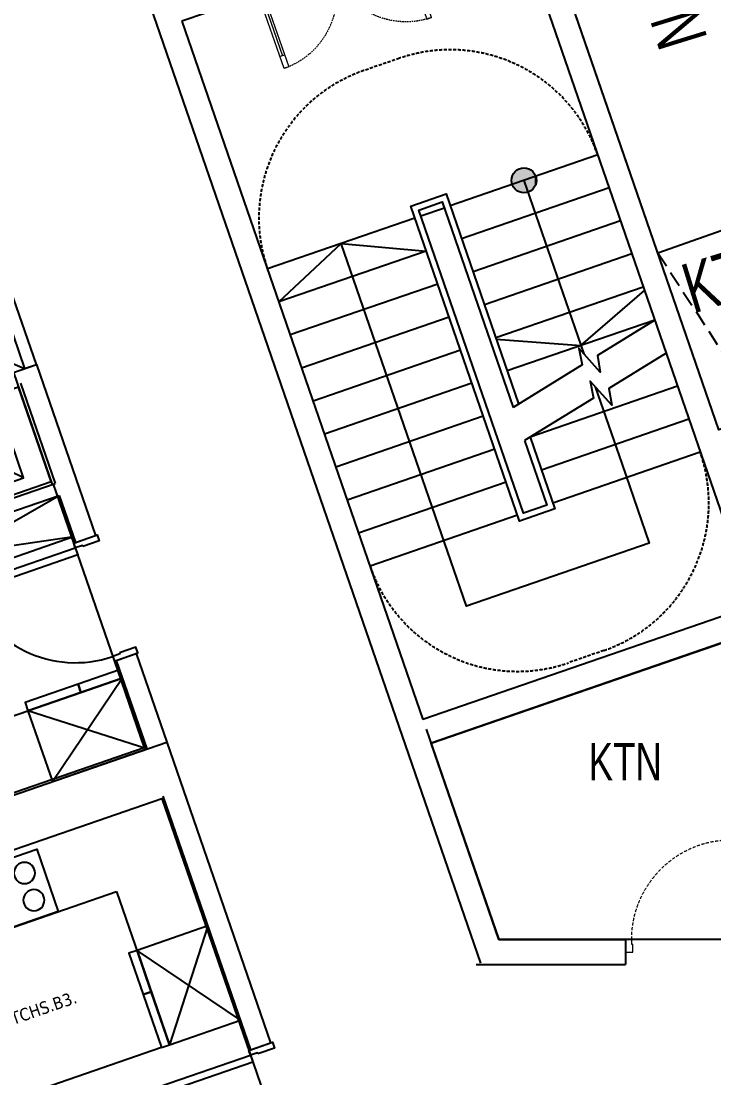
# Model space of a CAD drawing. Header units: millimetres. Extents: x -361699137 to 361252145, y -356478932 to 356523199.
# Drawn here: x 287375 to 292928, y 16563 to 25030 of the extents above; entities that cross this region are included whole.
import ezdxf
from ezdxf.enums import TextEntityAlignment as Align

# ---------------------------------------------------------------- set-up
doc = ezdxf.new("R2010")
doc.units = ezdxf.units.MM
doc.header["$LTSCALE"] = 100
doc.header["$MEASUREMENT"] = 0
for name, pattern in [('ACAD_ISO03W100', [30, 12, -18]), ('Xref_ST_MBDV Cot vach 30.7.2022$0$HIDDEN', [0.375, 0.25, -0.125]), ('Xref_ST_MBDV Cot vach 30.7.2022$0$HIDDEN2', [0.1875, 0.125, -0.0625])]:
    doc.linetypes.add(name, pattern=pattern)
for name, color, linetype in [('1VinaPVC-Text', 9, 'Continuous'), ('A-_FURN----_E-_N', 251, 'Continuous'), ('A-_SANIEQPT_E-_N', 251, 'Continuous'), ('A-ANNO-ROOM', 50, 'Continuous'), ('IDEA - dim', 251, 'Continuous'), ('KT-Net manh', 139, 'Continuous'), ('KT-Tuong', 1, 'Continuous'), ('Xref_ST_MBDV Cot vach 30.7.2022$0$A-FLOR-STRS-ARROW', 8, 'Continuous'), ('Xref_ST_MBDV Cot vach 30.7.2022$0$KT-Khuat', 9, 'Xref_ST_MBDV Cot vach 30.7.2022$0$HIDDEN'), ('Xref_ST_MBDV Cot vach 30.7.2022$0$KT-Net manh', 139, 'Continuous'), ('Xref_ST_MBDV Cot vach 30.7.2022$0$KT-Text', 7, 'Continuous'), ('Xref_ST_MBDV Cot vach 30.7.2022$0$KT-Thay', 7, 'Continuous'), ('Xref_ST_MBDV Cot vach 30.7.2022$0$KT-Tuong', 1, 'Continuous')]:
    doc.layers.add(name, color=color, linetype=linetype)
doc.layers.add('dien tich thong thuy', color=3, linetype='Continuous', plot=False)
doc.layers.add('Xref_ST_MBDV Cot vach 30.7.2022$0$CUA', color=37, linetype='Continuous', lineweight=13)
doc.styles.add('220126_HDN_HBA typical plan$0$211210_HDN_HBA_TYPICAL PLAN CORE OPT 1$0$HBA-Text', font='GOTHIC.TTF')
doc.styles.add('Tahoma', font='tahoma.ttf')
doc.styles.add('Xref_ST_MBDV Cot vach 30.7.2022$0$Arial', font='arial.ttf', dxfattribs={"width": 0.7})

# ---------------------------------------------------------------- blocks, each defined once
blk = doc.blocks.new('A$C1AAC5519')
at = {"layer": 'A-ANNO-ROOM', "insert": (773, 1216.6), "char_height": 600, "attachment_point": 2, "rotation": 50.44883, "style": '220126_HDN_HBA typical plan$0$211210_HDN_HBA_TYPICAL PLAN CORE OPT 1$0$HBA-Text'}
blk.add_mtext_dynamic_manual_height_columns('S.B1.', width=722857412.874, gutter_width=9765.6, heights=[0], dxfattribs=at)
blk = doc.blocks.new('A$C418F5BC8')
at = {"layer": 'A-ANNO-ROOM', "insert": (648.1, 1090.8), "char_height": 600, "attachment_point": 2, "rotation": 50.44883, "style": '220126_HDN_HBA typical plan$0$211210_HDN_HBA_TYPICAL PLAN CORE OPT 1$0$HBA-Text'}
blk.add_mtext_dynamic_manual_height_columns('SL-S', width=722857412.874, gutter_width=9765.6, heights=[0], dxfattribs=at)
blk = doc.blocks.new('A$C2A6C5140')
at = {"layer": 'A-ANNO-ROOM', "insert": (731.4, 1190, 0), "char_height": 600, "attachment_point": 2, "rotation": 50.44883, "style": '220126_HDN_HBA typical plan$0$211210_HDN_HBA_TYPICAL PLAN CORE OPT 1$0$HBA-Text'}
blk.add_mtext_dynamic_manual_height_columns('2-BR', width=722857412.874, gutter_width=9765.6, heights=[0], dxfattribs=at)
blk = doc.blocks.new('A$C5388591E')
at = {"layer": 'A-ANNO-ROOM', "insert": (894.3, 842.2, 0), "char_height": 600, "attachment_point": 2, "rotation": 1.40647, "style": '220126_HDN_HBA typical plan$0$211210_HDN_HBA_TYPICAL PLAN CORE OPT 1$0$HBA-Text'}
blk.add_mtext_dynamic_manual_height_columns('3-BR', width=722857412.874, gutter_width=9765.6, heights=[0], dxfattribs=at)
blk = doc.blocks.new('A$C21AF0CCA')
at = {"layer": 'A-ANNO-ROOM', "insert": (1197.6, 814.7), "char_height": 600, "attachment_point": 2, "rotation": 0.10543, "style": '220126_HDN_HBA typical plan$0$211210_HDN_HBA_TYPICAL PLAN CORE OPT 1$0$HBA-Text'}
blk.add_mtext_dynamic_manual_height_columns('S.B1P.', width=722857412.874, gutter_width=9765.6, heights=[0], dxfattribs=at)
blk = doc.blocks.new('17')
at = {"layer": 'A-_FURN----_E-_N', "linetype": 'Continuous'}
for points in [[(0, 170), (600, 170), (600, 970), (0, 970)], [(600, 520), (670, 520), (670, 970), (600, 970)], [(2975, 395), (2975, 995), (2375, 995), (2375, 395)], [(600, 170), (670, 170), (670, 520), (600, 520)]]:
    blk.add_lwpolyline(points, close=True, dxfattribs=at)
at = {"layer": 'IDEA - dim'}
blk.add_line((1800, 2005), (1800, 170), dxfattribs=at)
for points in [[(600, 3820), (600, 970)], [(2275, 2055), (2275, 195), (3075, 195), (3075, 995), (3875, 995), (3875, 3695), (2275, 3695), (2275, 2805)], [(600, 970), (0, 970)], [(3900, 100), (3200, 100), (3200, 0), (3900, 0)]]:
    blk.add_lwpolyline(points, dxfattribs=at)
for points in [[(1710, 1105), (1710, 185), (1650, 185), (1650, 1105)], [(800, 125), (790, 125), (790, 185), (750, 185), (750, -15), (800, -15)], [(1700, 125), (1710, 125), (1710, 185), (1750, 185), (1750, -15), (1700, -15)]]:
    blk.add_lwpolyline(points, close=True, dxfattribs=at)
blk.add_arc((1710, 185), 920, 90, 180, dxfattribs=at)
at = {"layer": 'KT-Net manh', "linetype": 'ACAD_ISO03W100', "ltscale": 4}
for p, q in [((0, 170), (600, 970)), ((0, 970), (600, 170)), ((2375, 395), (2975, 995))]:
    blk.add_line(p, q, dxfattribs=at)
for points in [[(1800, 2005), (2150, 170)], [(2150, 2005), (1800, 170)]]:
    blk.add_lwpolyline(points, dxfattribs=at)
at = {"layer": 'KT-Tuong'}
for p, q in [((2150, 2055), (2150, 170)), ((2250, 2055), (2250, 170)), ((3200, 870), (3200, 0)), ((3100, 170), (2250, 170))]:
    blk.add_line(p, q, dxfattribs=at)
for points in [[(0, 9600), (0, 0)], [(750, 170), (0, 170)], [(750, 170), (750, 0)], [(2150, 170), (1750, 170), (1750, 0)], [(750, 0), (0, 0)], [(3200, 0), (1750, 0)]]:
    blk.add_lwpolyline(points, dxfattribs=at)
at = {"layer": 'Xref_ST_MBDV Cot vach 30.7.2022$0$KT-Khuat', "linetype": 'Xref_ST_MBDV Cot vach 30.7.2022$0$HIDDEN', "ltscale": 5}
blk.add_line((3900, 870), (3200, 100), dxfattribs=at)
blk = doc.blocks.new('dc')
for points in [[(-1100, -40), (-1110, -40), (-1110, -100), (-1150, -100), (-1150, 100), (-1100, 100)], [(-50, -40), (-40, -40), (-40, -100), (0, -100), (0, 100), (-50, 100)], [(-1110, -400), (-1110, -100), (-1050, -100), (-1050, -400)], [(-40, -870), (-40, -100), (-100, -100), (-100, -870)]]:
    blk.add_lwpolyline(points, close=True)
for centre, radius, start, end in [((-1110, -100), 300, 270, 0), ((-40, -100), 770, 180, 270)]:
    blk.add_arc(centre, radius, start, end)
blk = doc.blocks.new('*U204')
at = {"ltscale": 5}
blk.add_lwpolyline([(305, -530), (305, 0), (-305, 0), (-305, -530)], close=True, dxfattribs=at)
for centre in [(-150, -150), (150, -150), (-150, -380), (150, -380)]:
    blk.add_circle(centre, 85, dxfattribs=at)
blk = doc.blocks.new('22')
at = {"layer": 'A-_FURN----_E-_N', "linetype": 'Continuous'}
for points in [[(-2240.3, 2101.1), (-2806.4, 1902.1), (-2540.9, 1147.4), (-1974.9, 1346.5)], [(-2806.4, 1902.1), (-2872.4, 1878.9), (-2756.3, 1548.7), (-2690.2, 1571.9)], [(-2690.2, 1571.9), (-2756.3, 1548.7), (-2607, 1124.2), (-2540.9, 1147.4)]]:
    blk.add_lwpolyline(points, close=True, dxfattribs=at)
at = {"layer": 'IDEA - dim'}
for p, q in [((-4698.6, 1766.7), (-2972.2, 2373.8)), ((-2972.2, 2373.8), (-2540.9, 1147.4)), ((-2540.9, 1147.4), (-1974.9, 1346.5))]:
    blk.add_line(p, q, dxfattribs=at)
at = {"layer": 'KT-Net manh', "linetype": 'ACAD_ISO03W100', "ltscale": 4}
for p, q in [((-2240.3, 2101.1), (-2540.9, 1147.4)), ((-1974.9, 1346.5), (-2806.4, 1902.1)), ((-2607, 1124.2), (-4267.3, 540.3))]:
    blk.add_line(p, q, dxfattribs=at)
at = {"layer": 'KT-Tuong'}
for p, q in [((-2577.6, 3572.6), (-1731.6, 1167)), ((-2605.3, 3138.8), (-1892, 1110.6)), ((-1892, 1110.6), (-1731.6, 1167))]:
    blk.add_line(p, q, dxfattribs=at)
at = {"layer": 'A-_FURN----_E-_N', "xscale": -0.9999999999999988, "rotation": 289.3754393591279}
blk.add_blockref('dc', (-1811.8, 1138.8), dxfattribs=at)
at = {"layer": 'A-_SANIEQPT_E-_N', "linetype": 'Continuous', "xscale": -0.9999999999999989, "rotation": 19.37543935912716}
blk.add_blockref('*U204', (-3902.8, 2608.4), dxfattribs=at)
at = {"layer": '1VinaPVC-Text', "style": 'Tahoma'}
blk.add_text('KITCHS.B3.', height=100, rotation=19.37544, dxfattribs=at).set_placement((-3900.3, 1261.9))
blk = doc.blocks.new('*U165')
for p, q in [((-1260, 525), (-1300, 525)), ((-1280, 100), (-1280, 525)), ((-90, 525), (-50, 525)), ((-70, 100), (-70, 525)), ((-1260, 100), (-1300, 100)), ((-90, 100), (-50, 100))]:
    blk.add_line(p, q)
for points in [[(-1300, 0), (-1260, 0), (-1260, 625), (-1300, 625)], [(-50, 0), (-90, 0), (-90, 625), (-50, 625)], [(-1350, -100), (-1290, -100), (-1290, -40), (-1300, -40), (-1300, 0), (-1350, 0)], [(0, -100), (-60, -100), (-60, -40), (-50, -40), (-50, 0), (0, 0)]]:
    blk.add_lwpolyline(points, close=True)
at = {"linetype": 'Xref_ST_MBDV Cot vach 30.7.2022$0$HIDDEN2'}
for centre, start, end in [((-1300, 0), 0, 89.99996), ((-50, 0), 90.00004, 180)]:
    blk.add_arc(centre, 625, start, end, dxfattribs=at)
blk = doc.blocks.new('*U166')
blk.add_line((70, 100), (70, 700))
for points in [[(50, 0), (50, 800), (90, 800), (90, 0)], [(50, 100), (90, 100), (90, 700), (50, 700)], [(0, -100), (60, -100), (60, -40), (50, -40), (50, 0), (0, 0)], [(900, -100), (840, -100), (840, -40), (850, -40), (850, 0), (900, 0)]]:
    blk.add_lwpolyline(points, close=True)
at = {"linetype": 'Xref_ST_MBDV Cot vach 30.7.2022$0$HIDDEN'}
blk.add_arc((50, 0), 800, 0, 90, dxfattribs=at)

msp = doc.modelspace()

# ---------------------------------------------------------------- hatches: boundary and pattern name
at = {"layer": 'Xref_ST_MBDV Cot vach 30.7.2022$0$KT-Net manh'}
h = msp.add_hatch(color=256, dxfattribs=at)
edge = h.paths.add_edge_path(flags=0)
edge.add_arc((291405.6, 23754.3), 100, 199.04714, 559.04714)
h = msp.add_hatch(color=256, dxfattribs=at)
edge = h.paths.add_edge_path(flags=0)
edge.add_arc((291405.6, 23754.3), 100, 199.04714, 559.04714)
msp.add_hatch(color=256, dxfattribs=at).paths.add_polyline_path([(291403.7, 23854.3), (291345.3, 23834.1), (291309.9, 23783.5), (291311, 23721.7), (291348.3, 23672.3), (291407.4, 23654.3), (291465.8, 23674.5), (291501.2, 23725.1), (291500.1, 23786.9), (291462.9, 23836.3)], flags=0)
msp.add_hatch(color=256, dxfattribs=at).paths.add_polyline_path([(291403.7, 23854.3), (291345.3, 23834.1), (291309.9, 23783.5), (291311, 23721.7), (291348.3, 23672.3), (291407.4, 23654.3), (291465.8, 23674.5), (291501.2, 23725.1), (291500.1, 23786.9), (291462.9, 23836.3)], flags=0)

# ---------------------------------------------------------------- linework, layer by layer
at = {"layer": 'Defpoints', "elevation": 0}
for points in [[(290870.2, 27832.9), (292193.5, 28289.8), (293318.9, 25030.3), (293318.9, 21879.5), (292968.2, 21756.2)], [(290661.6, 19244.6), (293318.9, 20162), (293318.9, 17670.4), (291205, 17670.4)]]:
    msp.add_lwpolyline(points, close=True, dxfattribs=at)
at = {"layer": 'Xref_ST_MBDV Cot vach 30.7.2022$0$A-FLOR-STRS-ARROW', "elevation": 0}
for points in [[(292453.3, 22634.9), (291994, 22351.6), (292017.1, 22218), (291844.2, 22410.6), (291871.2, 22275.8), (291319.4, 21935.4)], [(292544.9, 22369.4), (292085.7, 22086.1), (292108.8, 21952.5), (291935.8, 22145.1), (291962.8, 22010.3), (291411.1, 21669.9)]]:
    msp.add_lwpolyline(points, dxfattribs=at)
at = {"layer": 'Xref_ST_MBDV Cot vach 30.7.2022$0$KT-Khuat', "linetype": 'Xref_ST_MBDV Cot vach 30.7.2022$0$HIDDEN', "ltscale": 5}
msp.add_line((292478.7, 23174.1, 0), (293318.9, 21879.5, 0), dxfattribs=at)
at = {"layer": 'Xref_ST_MBDV Cot vach 30.7.2022$0$KT-Net manh'}
msp.add_line((291501.2, 23725.1, 0), (291500.1, 23786.9, 0), dxfattribs=at)
msp.add_line((291501.2, 23725.1, 0), (291500.1, 23786.9, 0), dxfattribs=at)
at = {"layer": 'Xref_ST_MBDV Cot vach 30.7.2022$0$KT-Net manh', "linetype": 'Xref_ST_MBDV Cot vach 30.7.2022$0$HIDDEN', "elevation": 0}
for points in [[(291996.4, 23958.3, 0.414131), (290407.1, 24732), (290123, 24633.9, 0.414131), (289349.7, 23044.5, 1.000029)], [(292818.7, 21576.2, -0.414131), (292045.4, 19986.8), (291761.3, 19888.7, -0.414131), (290172, 20662.5, -1.000029)]]:
    msp.add_lwpolyline(points, format="xyb", dxfattribs=at)
at = {"layer": 'Xref_ST_MBDV Cot vach 30.7.2022$0$KT-Net manh', "elevation": 0}
for points in [[(291405.6, 23754.3), (291885.3, 22364.8)], [(289441, 22779.8), (289940.4, 23248.5), (290622.6, 23187.8)], [(291977, 22099.3), (292188.8, 21485.7), (292221.4, 21391.2), (292409.1, 20847.7), (290943.9, 20341.9), (289940.4, 23248.5)], [(291183.3, 22483), (291862.5, 22431), (292371.7, 22871.2)]]:
    msp.add_lwpolyline(points, dxfattribs=at)
at = {"layer": 'Xref_ST_MBDV Cot vach 30.7.2022$0$KT-Net manh'}
msp.add_circle((291405.6, 23754.3, 0), 100, dxfattribs=at)
msp.add_circle((291405.6, 23754.3, 0), 100, dxfattribs=at)
at = {"layer": 'Xref_ST_MBDV Cot vach 30.7.2022$0$KT-Thay', "extrusion": (-1.21212e-08, -4.22423e-09, 1)}
for p, q in [((291996.4, 23958.3, 0), (290814.8, 23550.3, 0)), ((292087.7, 23693.6, 0), (290906.2, 23285.7, 0)), ((290531.2, 23452.4, 0), (289349.7, 23044.5, 0)), ((292179.1, 23428.9, 0), (290997.5, 23021, 0)), ((290622.6, 23187.8, 0), (289441, 22779.8, 0)), ((292270.5, 23164.3, 0), (291088.9, 22756.3, 0)), ((290714, 22923.1, 0), (289532.4, 22515.2, 0)), ((292361.9, 22899.6, 0), (291180.3, 22491.7, 0)), ((290805.3, 22658.4, 0), (289623.8, 22250.5, 0)), ((292453.2, 22634.9, 0), (291271.7, 22227, 0)), ((290896.7, 22393.8, 0), (289715.2, 21985.8, 0)), ((290988.1, 22129.1, 0), (289806.5, 21721.2, 0)), ((292636, 22105.6, 0), (291454.4, 21697.6, 0)), ((291079.5, 21864.4, 0), (289897.9, 21456.5, 0)), ((292727.4, 21840.9, 0), (291545.8, 21433, 0)), ((291170.9, 21599.7, 0), (289989.3, 21191.8, 0)), ((292818.7, 21576.2, 0), (291637.2, 21168.3, 0)), ((291262.2, 21335.1, 0), (290080.7, 20927.1, 0)), ((291353.6, 21070.4, 0), (290172, 20662.5, 0))]:
    msp.add_line(p, q, dxfattribs=at)
at = {"layer": 'Xref_ST_MBDV Cot vach 30.7.2022$0$KT-Thay'}
for p, q in [((290578.5, 23468.8, 0), (290767.5, 23534, 0)), ((292478.7, 23174.1, 0), (293318.9, 23469.6, 0))]:
    msp.add_line(p, q, dxfattribs=at)
at = {"layer": 'Xref_ST_MBDV Cot vach 30.7.2022$0$KT-Thay', "elevation": 0}
for points in [[(291454.7, 21696.8), (291653.5, 21121), (291369.9, 21023.1), (290498.6, 23547), (290782.2, 23644.9), (291363.1, 21962.3)], [(291411.1, 21669.9), (291589.9, 21152), (291400.9, 21086.7), (290562.2, 23516), (290751.2, 23581.3), (291319.4, 21935.4)]]:
    msp.add_lwpolyline(points, dxfattribs=at)
at = {"layer": 'Xref_ST_MBDV Cot vach 30.7.2022$0$KT-Tuong'}
for p, q in [((292968.2, 21756.2, 0), (290870.2, 27832.9, 0)), ((291311, 25943.3, 0), (293243, 20347.4, 0)), ((289231.5, 25225.3, 0), (288664.3, 25029.5, 0)), ((288664.3, 25029.5, 0), (290596.3, 19433.6, 0)), ((293243, 20347.4, 0), (290596.3, 19433.6, 0)), ((293318.9, 20162, 0), (290661.6, 19244.6, 0)), ((290622.3, 19358.2, 0), (291205, 17670.4, 0)), ((291205, 17670.4, 0), (292218.9, 17670.4, 0)), ((292218.9, 17670.4, 0), (292218.9, 17470.4, 0)), ((291022.7, 17470.4, 0), (292218.9, 17470.4, 0))]:
    msp.add_line(p, q, dxfattribs=at)

# ---------------------------------------------------------------- block references
at = {"layer": 'A-ANNO-ROOM'}
for p in [(-259643.7, 30107.5, 0), (-265285.3, 28918.9, 0), (-245554.4, 25356.8, 0), (-227992.2, 24030.2, 0), (-256709.5, 21832.9, 0), (-262170.1, 20336.7, 0), (-227340, 20267.8, 0), (-224467.8, 15310.1, 0)]:
    msp.add_blockref('A$C21AF0CCA', p, dxfattribs=at)
at = {"layer": 'dien tich thong thuy'}
for name, p, rotation in [('A$C2A6C5140', (-231902.2, 41866.7, 0), 310.9576437198666), ('A$C2A6C5140', (-223136.1, 38294.9, 0), 310.9576437198666), ('A$C2A6C5140', (-179022.3, 13510.4, 0), 310.9576437198666), ('A$C2A6C5140', (-199561.1, 2743, 0), 310.9576437198666), ('A$C2A6C5140', (-176749.4, 2773.7, 0), 310.9576437198666), ('A$C2A6C5140', (-192735.1, 2545.1, 0), 310.9576437198666), ('A$C418F5BC8', (-243956.4, 39603.9, 0), 309.6632197063607), ('A$C418F5BC8', (-248126.4, 37597.1, 0), 309.6632197063607), ('A$C418F5BC8', (-251890.4, 36548.6, 0), 309.6632197063607), ('A$C418F5BC8', (-255839.4, 34945, 0), 309.6632197063607), ('A$C1AAC5519', (-240877.1, 28052.6, 0), 309.6566028083925), ('A$C1AAC5519', (-219521.6, 27682.2, 0), 309.6566028083925), ('A$C1AAC5519', (-217651.9, 24628, 0), 309.6566028083925), ('A$C1AAC5519', (-267764, 19262.7, 0), 309.6566028083925), ('A$C418F5BC8', (-223053.1, 10712.7, 0), 309.6632197063607), ('A$C1AAC5519', (-213503.8, 3324.6, -0.3), 309.6566028083925), ('A$C1AAC5519', (-207798.7, 3064.6, 0), 309.6566028083925), ('A$C1AAC5519', (-184128.2, 2786.5, 0), 309.6566028083925)]:
    msp.add_blockref(name, p, dxfattribs=dict(at, rotation=rotation))
for p in [(-273086, 28673.9, 0), (-220441.7, 3035.2, 0)]:
    msp.add_blockref('A$C5388591E', p, dxfattribs=at)
at = {"layer": 'Xref_ST_MBDV Cot vach 30.7.2022$0$CUA', "xscale": -1, "rotation": 199.0471379539868}
msp.add_blockref('*U165', (290507.6, 25665.9, 0), dxfattribs=at)
at = {"layer": 'Xref_ST_MBDV Cot vach 30.7.2022$0$CUA', "xscale": -1}
msp.add_blockref('*U166', (293118.9, 17670.4, 0), dxfattribs=at)

# ---------------------------------------------------------------- texts
at = {"layer": 'Xref_ST_MBDV Cot vach 30.7.2022$0$KT-Text', "style": 'Xref_ST_MBDV Cot vach 30.7.2022$0$Arial', "width": 0.7}
msp.add_text('K.T Đ + ĐN', height=400, rotation=287.17014, dxfattribs=at).set_placement((291903.5, 26692.8))
at = {"layer": 'Xref_ST_MBDV Cot vach 30.7.2022$0$KT-Text', "extrusion": (-7.82116e-08, -2.35248e-08, 1), "style": 'Xref_ST_MBDV Cot vach 30.7.2022$0$Arial', "width": 0.7}
msp.add_text('KT', height=400, rotation=17.17014, dxfattribs=at).set_placement((292997.5, 22758.6, 0), align=Align.CENTER)
at = {"layer": 'Xref_ST_MBDV Cot vach 30.7.2022$0$KT-Text', "extrusion": (-8.17004e-08, 7.19062e-10, 1), "insert": (292217.7, 18946.7, 0), "char_height": 300, "attachment_point": 8, "text_direction": (1, 0, 0), "style": 'Xref_ST_MBDV Cot vach 30.7.2022$0$Arial'}
msp.add_mtext_dynamic_manual_height_columns('KTN', width=2465.018, gutter_width=6.25, heights=[0], dxfattribs=at)

# ---------------------------------------------------------------- next in the draw order: block references
at = {"layer": 'IDEA - dim', "rotation": 109.0471379204444}
msp.add_blockref('17', (288542.6, 19253.6, 0), dxfattribs=at)

# ---------------------------------------------------------------- next in the draw order: linework, layer by layer
at = {"layer": 'dien tich thong thuy', "elevation": 0}
for points in [[(283782, 21720.2), (283785.3, 21710.6), (286455.7, 22632.5), (286675.9, 21994.5), (287314, 22214.7), (287624, 21316.8), (287633.5, 21320), (287801.5, 20833.2), (288118.1, 19916.3), (288362.9, 19207.4), (279666.5, 16205.2), (278403.5, 19863.3), (283782, 21720.2)], [(281858, 9857.5), (279806.9, 15798.5), (282453.6, 16712.3), (282378.5, 16929.7), (285564, 18029.5), (285639.1, 17812.1), (288503.1, 18801.1), (289204.8, 16768.6), (289570.3, 15710), (289754.7, 15175.9), (288937.1, 14893.6), (289067.6, 14515.5), (289957.7, 14822.8), (290643.8, 14818.7), (290643.8, 12553.8), (290896.9, 12552.4), (290885.6, 10585.6), (290655.6, 10585.6), (290639.5, 7783.8), (284754.6, 7817.5)]]:
    msp.add_lwpolyline(points, dxfattribs=at)
at = {"layer": 'Xref_ST_MBDV Cot vach 30.7.2022$0$KT-Tuong'}
msp.add_line((288351.3, 25323.5, 0), (291058.3, 17482.5, 0), dxfattribs=at)

# ---------------------------------------------------------------- next in the draw order: block references
at = {"layer": 'IDEA - dim', "rotation": 359.6716985285339}
msp.add_blockref('22', (291099.7, 15666.3, 0), dxfattribs=at)

# ---------------------------------------------------------------- next in the draw order: block references
at = {"layer": 'IDEA - dim', "rotation": 109.0471379204444}
msp.add_blockref('17', (288542.6, 19253.6, 0), dxfattribs=at)

# ---------------------------------------------------------------- next in the draw order: linework, layer by layer
at = {"layer": 'dien tich thong thuy', "elevation": 0}
for points in [[(283782, 21720.2), (283785.3, 21710.6), (286455.7, 22632.5), (286675.9, 21994.5), (287314, 22214.7), (287624, 21316.8), (287633.5, 21320), (287801.5, 20833.2), (288118.1, 19916.3), (288362.9, 19207.4), (279666.5, 16205.2), (278403.5, 19863.3), (283782, 21720.2)], [(281858, 9857.5), (279806.9, 15798.5), (282453.6, 16712.3), (282378.5, 16929.7), (285564, 18029.5), (285639.1, 17812.1), (288503.1, 18801.1), (289204.8, 16768.6), (289570.3, 15710), (289754.7, 15175.9), (288937.1, 14893.6), (289067.6, 14515.5), (289957.7, 14822.8), (290643.8, 14818.7), (290643.8, 12553.8), (290896.9, 12552.4), (290885.6, 10585.6), (290655.6, 10585.6), (290639.5, 7783.8), (284754.6, 7817.5)]]:
    msp.add_lwpolyline(points, dxfattribs=at)

# ---------------------------------------------------------------- next in the draw order: block references
at = {"layer": 'IDEA - dim', "rotation": 359.6716985285339}
msp.add_blockref('22', (291099.7, 15666.3, 0), dxfattribs=at)

doc.saveas('drawing.dxf')
